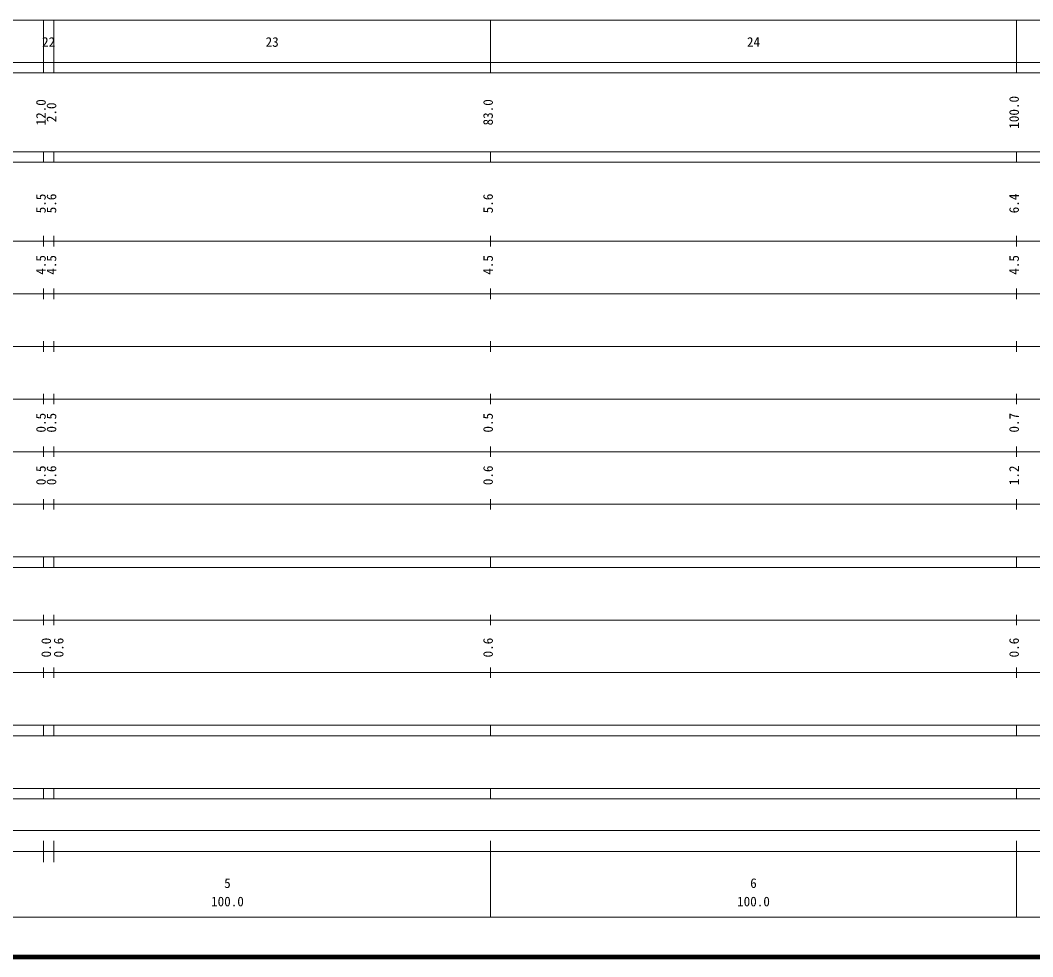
# Model space of a CAD drawing. Units: millimetres on the paper, enlarged 1000 times. Extents: x 40000 to 680000, y 20000 to 380000.
# Drawn here: x 278608 to 471091, y 20000 to 198000 of the extents above; entities that cross this region are included whole.
import ezdxf
from ezdxf.enums import TextEntityAlignment as Align

# ---------------------------------------------------------------- set-up
doc = ezdxf.new("R2010")
doc.units = ezdxf.units.MM
doc.header["$LTSCALE"] = 1000
doc.layers.add('M-TTL', color=2, linetype='Continuous', lineweight=140)
doc.layers.add('M-TTL-BAND', color=7, linetype='Continuous', lineweight=13)
doc.styles.add('ＭＳ ゴシック', font='')
doc.styles.get('ＭＳ ゴシック').set_extended_font_data('MS Gothic')

msp = doc.modelspace()

# ---------------------------------------------------------------- linework, layer by layer
at = {"layer": 'M-TTL'}
msp.add_line((40000, 20000), (680000, 20000), dxfattribs=at)
at = {"layer": 'M-TTL-BAND'}
for p, q in [((68000, 198000), (579000, 198000)), ((283000, 188000), (283000, 198000)), ((285000, 188000), (285000, 198000)), ((368000, 188000), (368000, 198000)), ((468000, 188000), (468000, 198000)), ((40000, 190000), (579000, 190000)), ((40000, 188000), (579000, 188000)), ((40000, 173000), (579000, 173000)), ((283000, 171000), (283000, 173000)), ((285000, 171000), (285000, 173000)), ((368000, 171000), (368000, 173000)), ((468000, 171000), (468000, 173000)), ((40000, 171000), (579000, 171000)), ((40000, 156000), (579000, 156000)), ((283000, 155000), (283000, 157000)), ((285000, 155000), (285000, 157000)), ((368000, 155000), (368000, 157000)), ((468000, 155000), (468000, 157000)), ((283000, 145000), (283000, 147000)), ((285000, 145000), (285000, 147000)), ((368000, 145000), (368000, 147000)), ((468000, 145000), (468000, 147000)), ((46000, 146000), (579000, 146000)), ((283000, 135000), (283000, 137000)), ((285000, 135000), (285000, 137000)), ((368000, 135000), (368000, 137000)), ((468000, 135000), (468000, 137000)), ((52000, 136000), (579000, 136000)), ((46000, 126000), (579000, 126000)), ((283000, 125000), (283000, 127000)), ((285000, 125000), (285000, 127000)), ((368000, 125000), (368000, 127000)), ((468000, 125000), (468000, 127000)), ((52000, 116000), (579000, 116000)), ((283000, 115000), (283000, 117000)), ((285000, 115000), (285000, 117000)), ((368000, 115000), (368000, 117000)), ((468000, 115000), (468000, 117000)), ((46000, 106000), (579000, 106000)), ((283000, 105000), (283000, 107000)), ((285000, 105000), (285000, 107000)), ((368000, 105000), (368000, 107000)), ((468000, 105000), (468000, 107000)), ((40000, 96000), (579000, 96000)), ((283000, 94000), (283000, 96000)), ((285000, 94000), (285000, 96000)), ((368000, 94000), (368000, 96000)), ((468000, 94000), (468000, 96000)), ((40000, 94000), (579000, 94000)), ((283000, 83000), (283000, 85000)), ((285000, 83000), (285000, 85000)), ((368000, 83000), (368000, 85000)), ((468000, 83000), (468000, 85000)), ((49000, 84000), (579000, 84000)), ((40000, 74000), (579000, 74000)), ((283000, 73000), (283000, 75000)), ((285000, 73000), (285000, 75000)), ((368000, 73000), (368000, 75000)), ((468000, 73000), (468000, 75000)), ((40000, 64000), (579000, 64000)), ((283000, 62000), (283000, 64000)), ((285000, 62000), (285000, 64000)), ((368000, 62000), (368000, 64000)), ((468000, 62000), (468000, 64000)), ((40000, 62000), (579000, 62000)), ((40000, 52000), (579000, 52000)), ((283000, 50000), (283000, 52000)), ((285000, 50000), (285000, 52000)), ((368000, 50000), (368000, 52000)), ((468000, 50000), (468000, 52000)), ((40000, 50000), (579000, 50000)), ((71000, 44000), (565000, 44000)), ((283000, 38000), (283000, 42000)), ((285000, 38000), (285000, 42000)), ((368000, 27500), (368000, 42000)), ((468000, 27500), (468000, 42000)), ((40000, 40000), (579000, 40000)), ((68000, 27500), (579000, 27500))]:
    msp.add_line(p, q, dxfattribs=at)

# ---------------------------------------------------------------- texts
at = {"layer": 'M-TTL-BAND', "style": 'ＭＳ ゴシック'}
for s, p in [('22', (284000, 192405)), ('23', (326500, 192405)), ('24', (418000, 192405)), ('5', (318000, 32523)), ('6', (418000, 32523)), ('100.0', (318000, 29033)), ('100.0', (418000, 29033))]:
    msp.add_text(s, height=1833, dxfattribs=at).set_placement(p, align=Align.BOTTOM_CENTER)
for s, p in [('12.0', (284000, 180500)), ('83.0', (369000, 180500)), ('100.0', (469000, 180500)), ('2.0', (286000, 180500)), ('5.5', (284000, 163174)), ('5.6', (286000, 163174)), ('5.6', (369000, 163174)), ('6.4', (469000, 163174)), ('4.5', (284000, 151500)), ('4.5', (286000, 151500)), ('4.5', (369000, 151500)), ('4.5', (469000, 151500)), ('0.5', (284000, 121500)), ('0.5', (286000, 121500)), ('0.5', (369000, 121500)), ('0.7', (469000, 121500)), ('0.5', (284000, 111500)), ('0.6', (286000, 111500)), ('0.6', (369000, 111500)), ('1.2', (469000, 111500)), ('0.0', (285000, 78764)), ('0.6', (287370, 78764)), ('0.6', (369000, 78764)), ('0.6', (469000, 78764))]:
    msp.add_text(s, height=1833, rotation=90, dxfattribs=at).set_placement(p, align=Align.BOTTOM_CENTER)

doc.saveas('drawing.dxf')
